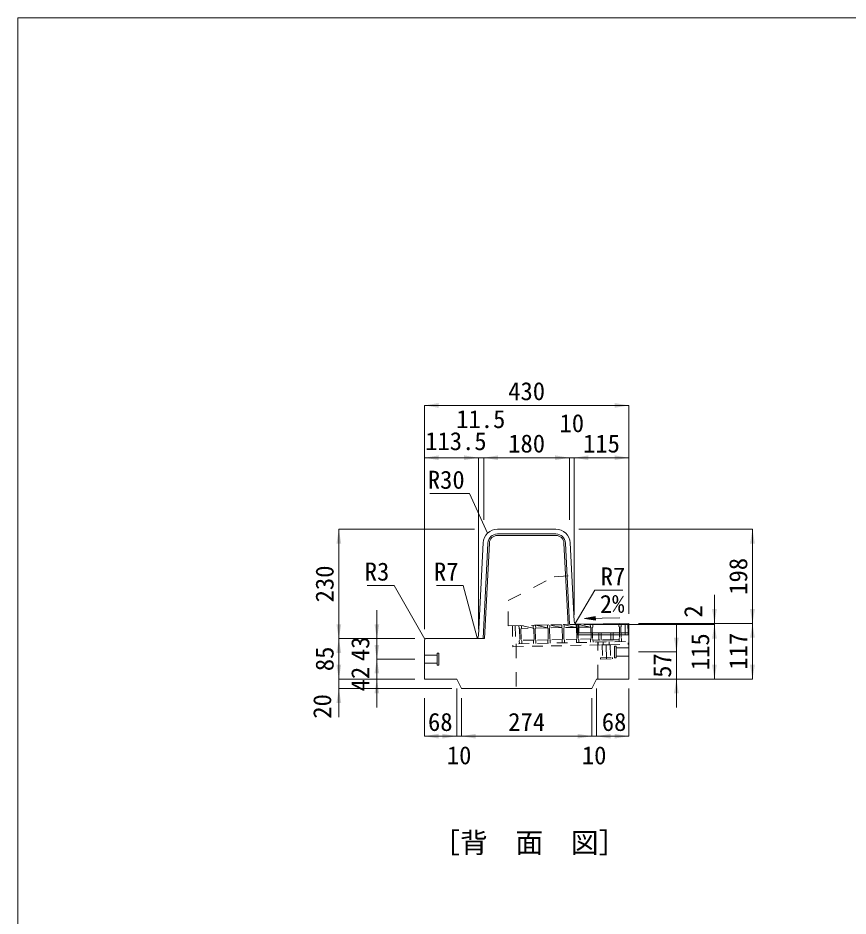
# Model space of a CAD drawing. Units: millimetres at full size. Extents: x -36174 to -11409, y 24892 to 47415.
# Drawn here: x -32782 to -31037, y 28245 to 30133 of the extents above; entities that cross this region are included whole.
import ezdxf
from ezdxf.enums import TextEntityAlignment as Align

# ---------------------------------------------------------------- set-up
doc = ezdxf.new("R2010")
doc.units = ezdxf.units.MM
doc.header["$LTSCALE"] = 30
doc.linetypes.add('USER1', pattern=[1.35, 0.75, -0.6])
doc.linetypes.add('USER2', pattern=[2, 1, -1])
for name, color, linetype, lineweight in [('0_2', 7, 'Continuous', 13), ('側溝・本体', 7, 'Continuous', 9), ('寸法引出', 7, 'Continuous', 9), ('寸法線', 7, 'Continuous', 9), ('本体', 2, 'Continuous', 20), ('枠', 5, 'Continuous', 5), ('補助線', 8, 'Continuous', 9), ('ｲﾝｻｰﾄ', 3, 'USER1', 9), ('ｸﾞﾚｰﾁﾝｸﾞ', 7, 'USER1', 5)]:
    doc.layers.add(name, color=color, linetype=linetype, lineweight=lineweight)
doc.layers.add('ﾊｯﾁﾝｸﾞ', color=8, linetype='Continuous')
doc.styles.add('ＭＳ ゴシック', font='')
doc.styles.get('ＭＳ ゴシック').set_extended_font_data('MS Gothic')

# ---------------------------------------------------------------- blocks, each defined once
blk = doc.blocks.new('filled_arrow')
at = {"color": 0, "linetype": 'Continuous', "lineweight": -2}
blk.add_solid([(7.5, 1.25), (0, 0), (7.5, -1.25)], dxfattribs=at)

msp = doc.modelspace()

# ---------------------------------------------------------------- hatches: boundary and pattern name
at = {"layer": '寸法引出'}
msp.add_hatch(color=256, dxfattribs=at).paths.add_polyline_path([(-31568.17, 28874.41), (-31568.04, 28866.91), (-31590.6, 28870.27)])
at = {"layer": 'ﾊｯﾁﾝｸﾞ'}
msp.add_hatch(color=256, dxfattribs=at).paths.add_polyline_path([(-31548.22, 28820.76), (-31572.91, 28820.27), (-31573, 28824.77), (-31548.31, 28825.26), (-31518.01, 28825.87), (-31517.92, 28821.37)])

# ---------------------------------------------------------------- linework, layer by layer
at = {"layer": '側溝・本体', "linetype": 'USER2'}
for p, q in [((-31654.87, 28957.78), (-31617.72, 28960.78)), ((-31751.76, 28907.78), (-31654.87, 28957.78)), ((-31751.76, 28854.98), (-31751.76, 28907.78)), ((-31605.79, 28857.9), (-31751.76, 28854.98)), ((-31734.63, 28817.04), (-31734.63, 28722.79)), ((-31562.57, 28742.79), (-31562.57, 28820.48))]:
    msp.add_line(p, q, dxfattribs=at)
at = {"layer": '側溝・本体', "color": 4, "lineweight": 5}
for p, q in [((-31606.56, 28835.78), (-31606.56, 28857.89)), ((-31602.56, 28839.78), (-31602.56, 28857.96)), ((-31606.56, 28835.78), (-31602.56, 28839.78)), ((-31497.56, 28835.78), (-31606.56, 28835.78)), ((-31497.56, 28839.78), (-31602.56, 28839.78))]:
    msp.add_line(p, q, dxfattribs=at)
at = {"layer": '寸法引出'}
msp.add_line((-31590.6, 28870.27), (-31516.59, 28871.56), dxfattribs=at)
at = {"layer": '寸法引出', "lineweight": 13}
msp.add_lwpolyline([(-31568.17, 28874.41), (-31568.04, 28866.91), (-31590.6, 28870.27)], close=True, dxfattribs=at)
at = {"layer": '寸法線'}
for p, q in [((-31927.57, 29318.07), (-31497.56, 29318.07)), ((-31927.57, 28847.79), (-31927.57, 29318.07)), ((-31497.56, 28879.78), (-31497.56, 29318.07)), ((-31927.57, 29208.07), (-31814.07, 29208.07)), ((-31927.57, 28847.79), (-31927.57, 29208.07)), ((-31742.57, 29208.07), (-31874.07, 29208.07)), ((-31814.07, 28847.79), (-31814.07, 29208.07)), ((-31814.07, 28847.79), (-31814.07, 29208.07)), ((-31802.57, 29077.79), (-31802.57, 29208.07)), ((-31802.57, 29208.07), (-31622.57, 29208.07)), ((-31802.57, 29077.79), (-31802.57, 29208.07)), ((-31682.57, 29208.07), (-31552.57, 29208.07)), ((-31622.57, 29077.79), (-31622.57, 29208.07)), ((-31622.57, 29077.79), (-31622.57, 29208.07)), ((-31612.57, 28877.79), (-31612.57, 29208.07)), ((-31612.57, 29208.07), (-31497.56, 29208.07)), ((-31612.57, 28877.79), (-31612.57, 29208.07)), ((-31497.56, 28879.78), (-31497.56, 29208.07)), ((-32107.57, 29057.79), (-32107.57, 28827.79)), ((-31822.57, 29057.79), (-32107.57, 29057.79)), ((-31602.57, 29057.79), (-31237.56, 29057.79)), ((-31237.56, 29057.79), (-31237.56, 28859.78)), ((-31317.56, 28919.78), (-31317.56, 28797.79)), ((-32027.56, 28724.79), (-32027.56, 28887.79)), ((-31592.57, 28857.79), (-31317.56, 28857.79)), ((-31592.57, 28857.79), (-31317.56, 28857.79)), ((-31477.56, 28859.78), (-31237.56, 28859.78)), ((-31477.56, 28859.78), (-31237.56, 28859.78)), ((-31477.56, 28859.78), (-31317.56, 28859.78)), ((-31397.56, 28682.79), (-31397.56, 28859.79)), ((-31317.56, 28857.79), (-31317.56, 28742.79)), ((-31237.56, 28859.78), (-31237.56, 28742.79)), ((-31947.56, 28827.79), (-32107.57, 28827.79)), ((-32107.57, 28827.79), (-32107.57, 28742.79)), ((-31947.56, 28827.79), (-32107.57, 28827.79)), ((-32027.56, 28682.79), (-32027.56, 28844.79)), ((-31947.56, 28827.79), (-32027.56, 28827.79)), ((-32107.57, 28662.79), (-32107.57, 28802.79)), ((-31477.56, 28799.79), (-31397.56, 28799.79)), ((-31947.57, 28784.79), (-32027.56, 28784.79)), ((-31947.57, 28784.79), (-32027.56, 28784.79)), ((-31947.56, 28742.79), (-32107.57, 28742.79)), ((-31947.56, 28742.79), (-32107.57, 28742.79)), ((-31947.57, 28742.79), (-32027.56, 28742.79)), ((-31477.56, 28742.79), (-31237.56, 28742.79)), ((-31477.56, 28742.79), (-31317.56, 28742.79)), ((-31477.56, 28742.79), (-31397.56, 28742.79)), ((-31869.57, 28722.79), (-32107.57, 28722.79)), ((-31859.57, 28722.79), (-31859.57, 28622.79)), ((-31859.57, 28722.79), (-31859.57, 28622.79)), ((-31565.56, 28722.79), (-31565.56, 28622.79)), ((-31565.56, 28722.79), (-31565.56, 28622.79)), ((-31497.56, 28722.79), (-31497.56, 28622.79)), ((-31927.57, 28702.79), (-31927.57, 28622.79)), ((-31849.57, 28702.79), (-31849.57, 28622.79)), ((-31849.57, 28702.79), (-31849.57, 28622.79)), ((-31575.56, 28702.79), (-31575.56, 28622.79)), ((-31575.56, 28702.79), (-31575.56, 28622.79)), ((-31927.57, 28622.79), (-31859.57, 28622.79)), ((-31919.57, 28622.79), (-31789.57, 28622.79)), ((-31849.57, 28622.79), (-31575.56, 28622.79)), ((-31635.56, 28622.79), (-31505.56, 28622.79)), ((-31565.56, 28622.79), (-31497.56, 28622.79))]:
    msp.add_line(p, q, dxfattribs=at)
for points in [[(-31794.71, 29049.52), (-31832.9, 29132.79), (-31916.41, 29132.79)], [(-31926.69, 28826.91), (-31991.38, 28939.84), (-32047.87, 28939.84)], [(-31816.3, 28829.36), (-31845.88, 28939.78), (-31901.97, 28939.78)], [(-31610.64, 28859.74), (-31569.18, 28929.58), (-31510.59, 28929.58)]]:
    msp.add_lwpolyline(points, dxfattribs=at)
at = {"layer": '本体'}
for p, q in [((-31774.03, 29057.79), (-31651.1, 29057.79)), ((-31813.73, 28834.43), (-31803.99, 29029.28)), ((-31612.9, 28864.52), (-31621.14, 29029.28)), ((-31605.64, 28857.91), (-31497.56, 28859.78)), ((-31497.56, 28742.79), (-31497.56, 28859.78)), ((-31820.56, 28827.79), (-31924.71, 28827.79)), ((-31927.57, 28824.79), (-31927.57, 28742.79)), ((-31859.57, 28742.79), (-31927.57, 28742.79)), ((-31859.57, 28742.79), (-31849.57, 28722.79)), ((-31565.56, 28742.79), (-31575.56, 28722.79)), ((-31565.56, 28742.79), (-31497.56, 28742.79)), ((-31849.57, 28722.79), (-31575.56, 28722.79))]:
    msp.add_line(p, q, dxfattribs=at)
at = {"layer": '本体', "color": 4, "lineweight": 5}
for p, q in [((-31774.03, 29047.79), (-31651.1, 29047.79)), ((-31774.03, 29044.79), (-31651.1, 29044.79)), ((-31804.05, 28827.79), (-31794, 29028.78)), ((-31801.05, 28827.79), (-31791.01, 29028.63)), ((-31625.57, 28857.51), (-31634.13, 29028.63)), ((-31622.57, 28857.57), (-31631.13, 29028.78)), ((-31801.05, 28827.79), (-31820.56, 28827.79))]:
    msp.add_line(p, q, dxfattribs=at)
at = {"layer": '本体'}
for centre, radius, start, end in [((-31774.03, 29027.79), 30, 90, 177.13758), ((-31651.1, 29027.79), 30, 2.8624, 90), ((-31605.91, 28864.9), 7, 182.86433, 272.23738), ((-31924.57, 28824.79), 3, 90, 180), ((-31820.72, 28834.78), 7, 270, 357.13972)]:
    msp.add_arc(centre, radius, start, end, dxfattribs=at)
at = {"layer": '本体', "color": 4, "lineweight": 5}
for centre, radius, start, end in [((-31774.03, 29027.79), 20, 90, 177.13758), ((-31774.03, 29027.79), 17, 90, 177.13758), ((-31651.1, 29027.79), 20, 2.8624, 90), ((-31651.1, 29027.79), 17, 2.8624, 90)]:
    msp.add_arc(centre, radius, start, end, dxfattribs=at)
at = {"layer": '枠', "lineweight": 20}
for p, q in [((-32782.47, 30132.53), (-27182.47, 30132.53)), ((-32782.47, 26272.53), (-32782.47, 30132.53))]:
    msp.add_line(p, q, dxfattribs=at)
at = {"layer": '補助線', "lineweight": 13}
for p, q in [((-31555.29, 28814.62), (-31535.3, 28815.02)), ((-31545.3, 28814.82), (-31544.7, 28784.83))]:
    msp.add_line(p, q, dxfattribs=at)
at = {"layer": 'ｲﾝｻｰﾄ'}
for p, q in [((-31553.79, 28814.65), (-31536.8, 28814.99)), ((-31553.79, 28814.65), (-31553.25, 28787.66)), ((-31536.8, 28814.99), (-31536.26, 28788)), ((-31497.56, 28791.29), (-31497.56, 28808.29)), ((-31927.57, 28776.29), (-31927.57, 28793.29)), ((-31557.25, 28787.58), (-31532.26, 28788.08)), ((-31557.25, 28787.58), (-31557.19, 28784.58)), ((-31557.19, 28784.58), (-31532.2, 28785.08)), ((-31532.26, 28788.08), (-31532.2, 28785.08))]:
    msp.add_line(p, q, dxfattribs=at)
at = {"layer": 'ｲﾝｻｰﾄ', "linetype": 'USER2'}
for p, q in [((-31527.57, 28787.29), (-31527.57, 28812.29)), ((-31524.56, 28812.29), (-31527.57, 28812.29)), ((-31524.56, 28787.29), (-31524.56, 28812.29)), ((-31497.56, 28808.29), (-31524.56, 28808.29)), ((-31927.57, 28793.29), (-31900.57, 28793.29)), ((-31900.57, 28772.29), (-31900.57, 28797.29)), ((-31900.57, 28797.29), (-31897.56, 28797.29)), ((-31897.56, 28772.29), (-31897.56, 28797.29)), ((-31497.56, 28791.29), (-31524.56, 28791.29)), ((-31927.57, 28776.29), (-31900.57, 28776.29)), ((-31900.57, 28772.29), (-31897.56, 28772.29)), ((-31524.56, 28787.29), (-31527.57, 28787.29))]:
    msp.add_line(p, q, dxfattribs=at)
at = {"layer": 'ｸﾞﾚｰﾁﾝｸﾞ'}
for p, q in [((-31742.64, 28854.88), (-31499.68, 28859.74)), ((-31742.64, 28854.88), (-31741.76, 28810.89)), ((-31736.64, 28855), (-31735.88, 28817.01)), ((-31728.64, 28855.16), (-31728.52, 28849.16)), ((-31728.52, 28849.16), (-31727.5, 28848.18)), ((-31727.5, 28848.18), (-31727.02, 28824.19)), ((-31723.52, 28849.26), (-31724.5, 28848.24)), ((-31724.5, 28848.24), (-31724.02, 28824.25)), ((-31723.64, 28855.26), (-31723.52, 28849.26)), ((-31698.53, 28849.76), (-31723.64, 28855.26)), ((-31668.53, 28850.36), (-31723.52, 28849.26)), ((-31698.65, 28855.76), (-31698.53, 28849.76)), ((-31698.53, 28849.76), (-31697.51, 28848.78)), ((-31697.51, 28848.78), (-31697.03, 28824.79)), ((-31693.53, 28849.86), (-31694.51, 28848.84)), ((-31694.51, 28848.84), (-31694.03, 28824.85)), ((-31693.65, 28855.86), (-31693.53, 28849.86)), ((-31668.53, 28850.36), (-31693.65, 28855.86)), ((-31668.53, 28850.36), (-31693.53, 28849.86)), ((-31668.65, 28856.36), (-31668.53, 28850.36)), ((-31668.53, 28850.36), (-31667.51, 28849.38)), ((-31667.51, 28849.38), (-31667.03, 28825.39)), ((-31663.53, 28850.46), (-31664.51, 28849.44)), ((-31664.51, 28849.44), (-31664.03, 28825.45)), ((-31638.54, 28850.96), (-31663.65, 28856.46)), ((-31663.65, 28856.46), (-31663.53, 28850.46)), ((-31638.54, 28850.96), (-31663.53, 28850.46)), ((-31638.66, 28856.96), (-31638.54, 28850.96)), ((-31638.54, 28850.96), (-31637.52, 28849.98)), ((-31637.52, 28849.98), (-31637.04, 28825.99)), ((-31633.54, 28851.06), (-31634.52, 28850.04)), ((-31634.52, 28850.04), (-31634.04, 28826.05)), ((-31608.54, 28851.56), (-31633.66, 28857.06)), ((-31633.66, 28857.06), (-31633.54, 28851.06)), ((-31608.54, 28851.56), (-31633.54, 28851.06)), ((-31608.66, 28857.56), (-31608.54, 28851.56)), ((-31608.54, 28851.56), (-31607.52, 28850.58)), ((-31607.52, 28850.58), (-31607.04, 28826.59)), ((-31603.54, 28851.66), (-31604.52, 28850.64)), ((-31604.52, 28850.64), (-31604.04, 28826.65)), ((-31578.55, 28852.16), (-31603.66, 28857.66)), ((-31603.66, 28857.66), (-31603.54, 28851.66)), ((-31578.55, 28852.16), (-31603.54, 28851.66)), ((-31578.67, 28858.16), (-31578.55, 28852.16)), ((-31578.55, 28852.16), (-31577.53, 28851.18)), ((-31577.53, 28851.18), (-31577.05, 28827.19)), ((-31573.55, 28852.26), (-31574.53, 28851.24)), ((-31574.53, 28851.24), (-31574.05, 28827.25)), ((-31573.67, 28858.26), (-31573.55, 28852.26)), ((-31518.68, 28859.36), (-31518.56, 28853.36)), ((-31518.56, 28853.36), (-31517.54, 28852.38)), ((-31517.54, 28852.38), (-31517.06, 28828.39)), ((-31513.56, 28853.46), (-31514.54, 28852.44)), ((-31514.54, 28852.44), (-31514.06, 28828.45)), ((-31513.68, 28859.46), (-31513.56, 28853.46)), ((-31505.68, 28859.62), (-31504.92, 28821.63)), ((-31499.68, 28859.74), (-31498.8, 28815.75)), ((-31577.05, 28827.19), (-31604.04, 28826.65)), ((-31578.03, 28826.17), (-31577.05, 28827.19)), ((-31573.03, 28826.27), (-31574.05, 28827.25)), ((-31530.81, 28840.62), (-31560.8, 28840.02)), ((-31560.8, 28840.02), (-31560.5, 28825.02)), ((-31555.8, 28840.12), (-31555.5, 28825.12)), ((-31535.81, 28840.52), (-31535.51, 28825.52)), ((-31530.81, 28840.62), (-31530.51, 28825.62)), ((-31518.04, 28827.37), (-31517.06, 28828.39)), ((-31517.92, 28821.37), (-31518.04, 28827.37)), ((-31513.04, 28827.47), (-31514.06, 28828.45)), ((-31512.92, 28821.47), (-31513.04, 28827.47)), ((-31504.92, 28821.63), (-31741.88, 28816.89)), ((-31741.76, 28810.89), (-31498.8, 28815.75)), ((-31728, 28823.17), (-31727.02, 28824.19)), ((-31727.88, 28817.17), (-31728, 28823.17)), ((-31697.03, 28824.79), (-31724.02, 28824.25)), ((-31723, 28823.27), (-31724.02, 28824.25)), ((-31722.88, 28817.27), (-31723, 28823.27)), ((-31698.01, 28823.77), (-31697.03, 28824.79)), ((-31697.89, 28817.77), (-31698.01, 28823.77)), ((-31667.03, 28825.39), (-31694.03, 28824.85)), ((-31693.01, 28823.87), (-31694.03, 28824.85)), ((-31692.89, 28817.87), (-31693.01, 28823.87)), ((-31668.01, 28824.37), (-31667.03, 28825.39)), ((-31667.89, 28818.37), (-31668.01, 28824.37)), ((-31637.04, 28825.99), (-31664.03, 28825.45)), ((-31663.01, 28824.47), (-31664.03, 28825.45)), ((-31662.89, 28818.47), (-31663.01, 28824.47)), ((-31638.02, 28824.97), (-31637.04, 28825.99)), ((-31637.9, 28818.97), (-31638.02, 28824.97)), ((-31607.04, 28826.59), (-31634.04, 28826.05)), ((-31633.02, 28825.07), (-31634.04, 28826.05)), ((-31632.9, 28819.07), (-31633.02, 28825.07)), ((-31608.02, 28825.57), (-31607.04, 28826.59)), ((-31607.9, 28819.57), (-31608.02, 28825.57)), ((-31603.02, 28825.67), (-31604.04, 28826.65)), ((-31602.9, 28819.67), (-31603.02, 28825.67)), ((-31577.91, 28820.17), (-31578.03, 28826.17)), ((-31572.91, 28820.27), (-31573.03, 28826.27)), ((-31518.01, 28825.87), (-31573, 28824.77)), ((-31561.91, 28820.49), (-31561.79, 28814.49)), ((-31530.51, 28825.62), (-31560.5, 28825.02)), ((-31551.79, 28814.69), (-31551.91, 28820.69)), ((-31538.8, 28814.95), (-31538.92, 28820.95))]:
    msp.add_line(p, q, dxfattribs=at)

# ---------------------------------------------------------------- block references
at = {"layer": '寸法線', "xscale": 4, "yscale": 4}
for p in [(-31927.57, 29318.07), (-31927.57, 29208.07), (-31802.57, 29208.07), (-31802.57, 29208.07), (-31612.57, 29208.07), (-31612.57, 29208.07), (-31927.57, 28622.79), (-31849.57, 28622.79), (-31849.57, 28622.79), (-31565.56, 28622.79)]:
    msp.add_blockref('filled_arrow', p, dxfattribs=at)
at = {"layer": '寸法線'}
for p, xscale, yscale, rotation in [((-31497.56, 29318.07), 4, 4, 180), ((-31814.07, 29208.07), 4, 4, 180), ((-31814.07, 29208.07), 4, 4, 180), ((-31622.57, 29208.07), 4, 4, 180), ((-31622.57, 29208.07), 4, 4, 180), ((-31497.56, 29208.07), 4, 4, 180), ((-32107.57, 29057.79), 4, 4, 270), ((-31237.56, 29057.79), 4, 4, 270), ((-31794.71, 29049.52), 0.2, 0.2, 114.6), ((-31317.56, 28859.78), 4, 4, 90), ((-31237.56, 28859.78), 4, 4, 90), ((-32107.57, 28827.79), 4, 4, 90), ((-32027.56, 28827.79), 4, 4, 90), ((-31610.64, 28859.74), 0.133, 0.133, 59.3), ((-31317.56, 28857.79), 4, 4, 270), ((-31317.56, 28857.79), 4, 4, 270), ((-31237.56, 28859.78), 4, 4, 270), ((-32107.57, 28827.79), 4, 4, 270), ((-31926.69, 28826.91), 0.2, 0.2, 119.8), ((-31816.3, 28829.36), 0.2, 0.2, 105), ((-31397.56, 28799.79), 4, 4, 90), ((-32027.56, 28784.79), 4, 4, 90), ((-32107.57, 28742.79), 4, 4, 90), ((-32107.57, 28742.79), 4, 4, 90), ((-32027.56, 28784.79), 4, 4, 270), ((-31317.56, 28742.79), 4, 4, 90), ((-31237.56, 28742.79), 4, 4, 90), ((-32027.56, 28742.79), 4, 4, 270), ((-31397.56, 28742.79), 4, 4, 270), ((-32107.57, 28722.79), 4, 4, 270), ((-31859.57, 28622.79), 4, 4, 180), ((-31575.56, 28622.79), 4, 4, 180), ((-31575.56, 28622.79), 4, 4, 180), ((-31497.56, 28622.79), 4, 4, 180)]:
    msp.add_blockref('filled_arrow', p, dxfattribs=dict(at, xscale=xscale, yscale=yscale, rotation=rotation))

# ---------------------------------------------------------------- texts
at = {"layer": '0_2', "style": 'ＭＳ ゴシック'}
msp.add_text('2%', height=37.98, rotation=1, dxfattribs=at).set_placement((-31532.72, 28901.01), align=Align.MIDDLE_CENTER)
msp.add_text('［背\u3000面\u3000図］', height=42.72, dxfattribs=at).set_placement((-31706.95, 28364.66), align=Align.BOTTOM_CENTER)
at = {"layer": '寸法線', "style": 'ＭＳ ゴシック'}
for s, p in [('430', (-31712.57, 29348.07)), ('11.5', (-31808.98, 29289.45)), ('10', (-31617.57, 29280.79)), ('113.5', (-31861.29, 29243.07)), ('180', (-31712.57, 29238.07)), ('115', (-31555.07, 29238.07)), ('68', (-31894.15, 28652.79)), ('274', (-31712.56, 28652.79)), ('68', (-31528.64, 28652.79)), ('10', (-31854.57, 28582.68)), ('10', (-31570.56, 28582.55))]:
    msp.add_text(s, height=37.98, dxfattribs=at).set_placement(p, align=Align.MIDDLE_CENTER)
for s, p in [('R30', (-31842.9, 29180.79)), ('R3', (-32001.38, 28987.84)), ('R7', (-31855.88, 28987.78))]:
    msp.add_text(s, height=37.98, dxfattribs=at).set_placement(p, align=Align.TOP_RIGHT)
for s, p in [('230', (-32137.57, 28942.79)), ('198', (-31267.56, 28958.78)), ('2', (-31362.37, 28884.97)), ('43', (-32062.56, 28806.29)), ('115', (-31347.56, 28800.29)), ('117', (-31267.56, 28801.29)), ('85', (-32137.57, 28785.29)), ('57', (-31427.56, 28771.29)), ('42', (-32062.56, 28742.79)), ('20', (-32142.57, 28685.34))]:
    msp.add_text(s, height=37.98, rotation=90, dxfattribs=at).set_placement(p, align=Align.MIDDLE_CENTER)
msp.add_text('R7', height=37.98, dxfattribs=at).set_placement((-31556.68, 28977.58), align=Align.TOP_LEFT)

doc.saveas('drawing.dxf')
